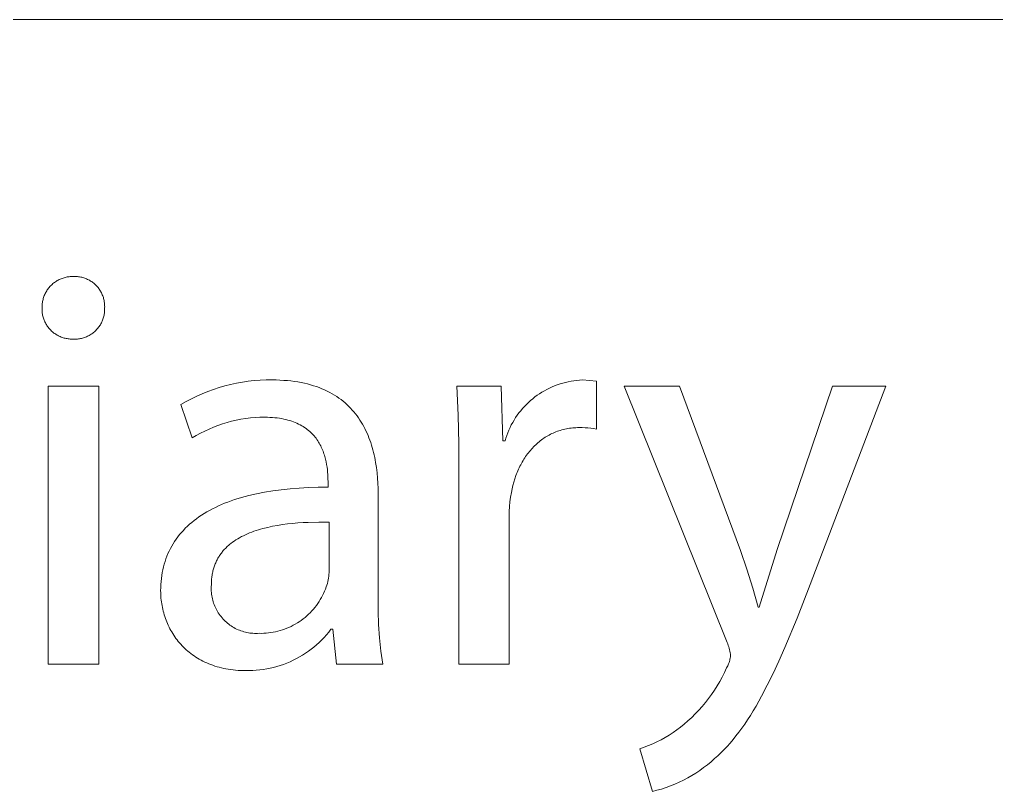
# Model space of a CAD drawing. Header units: millimetres. Extents: x 1348 to 6197, y -150 to 3238.
# Drawn here: x 5902.2 to 5984.7, y 327 to 392.2 of the extents above; entities that cross this region are included whole.
import ezdxf

# ---------------------------------------------------------------- set-up
doc = ezdxf.new("R2010")
doc.units = ezdxf.units.MM
doc.header["$MEASUREMENT"] = 0
doc.layers.add('Domyślny', color=7, linetype='Continuous', true_color=0x000000)

msp = doc.modelspace()

# ---------------------------------------------------------------- linework, layer by layer
at = {"layer": 'Domyślny', "color": 18, "lineweight": 15, "true_color": 0x000000}
for p, q in [((6192.904, 392.204), (4364.917, 392.204)), ((5905.72, 370.313), (5905.803, 370.346)), ((5905.803, 370.346), (5905.887, 370.375)), ((5905.887, 370.375), (5905.973, 370.401)), ((5905.973, 370.401), (5906.059, 370.425)), ((5906.059, 370.425), (5906.146, 370.445)), ((5906.146, 370.445), (5906.233, 370.462)), ((5906.233, 370.462), (5906.321, 370.476)), ((5906.321, 370.476), (5906.41, 370.488)), ((5906.41, 370.488), (5906.499, 370.496)), ((5906.499, 370.496), (5906.588, 370.501)), ((5906.588, 370.501), (5906.677, 370.503)), ((5906.677, 370.503), (5906.766, 370.502)), ((5906.766, 370.502), (5906.854, 370.504)), ((5906.854, 370.504), (5906.942, 370.503)), ((5906.942, 370.503), (5907.029, 370.5)), ((5907.029, 370.5), (5907.116, 370.493)), ((5907.116, 370.493), (5907.203, 370.483)), ((5907.203, 370.483), (5907.29, 370.471)), ((5907.29, 370.471), (5907.376, 370.455)), ((5907.376, 370.455), (5907.462, 370.436)), ((5907.462, 370.436), (5907.547, 370.415)), ((5907.547, 370.415), (5907.631, 370.39)), ((5907.631, 370.39), (5907.714, 370.362)), ((5907.714, 370.362), (5907.796, 370.332)), ((5904.609, 369.445), (5904.663, 369.516)), ((5904.663, 369.516), (5904.719, 369.585)), ((5904.719, 369.585), (5904.778, 369.653)), ((5904.778, 369.653), (5904.839, 369.718)), ((5904.839, 369.718), (5904.902, 369.781)), ((5904.902, 369.781), (5904.967, 369.842)), ((5904.967, 369.842), (5905.034, 369.9)), ((5905.034, 369.9), (5905.104, 369.957)), ((5905.104, 369.957), (5905.175, 370.01)), ((5905.175, 370.01), (5905.248, 370.062)), ((5905.248, 370.062), (5905.323, 370.11)), ((5905.323, 370.11), (5905.399, 370.156)), ((5905.399, 370.156), (5905.477, 370.2)), ((5905.477, 370.2), (5905.557, 370.241)), ((5905.557, 370.241), (5905.638, 370.278)), ((5905.638, 370.278), (5905.72, 370.313)), ((5907.796, 370.332), (5907.877, 370.299)), ((5907.877, 370.299), (5907.957, 370.263)), ((5907.957, 370.263), (5908.035, 370.224)), ((5908.035, 370.224), (5908.113, 370.183)), ((5908.113, 370.183), (5908.188, 370.138)), ((5908.188, 370.138), (5908.262, 370.092)), ((5908.262, 370.092), (5908.335, 370.042)), ((5908.335, 370.042), (5908.405, 369.991)), ((5908.405, 369.991), (5908.474, 369.937)), ((5908.474, 369.937), (5908.541, 369.88)), ((5908.541, 369.88), (5908.606, 369.821)), ((5908.606, 369.821), (5908.669, 369.76)), ((5908.669, 369.76), (5908.729, 369.697)), ((5908.729, 369.697), (5908.788, 369.632)), ((5908.788, 369.632), (5908.844, 369.564)), ((5908.844, 369.564), (5908.898, 369.495)), ((5904.219, 368.647), (5904.245, 368.732)), ((5904.245, 368.732), (5904.274, 368.817)), ((5904.274, 368.817), (5904.306, 368.9)), ((5904.306, 368.9), (5904.341, 368.982)), ((5904.341, 368.982), (5904.379, 369.063)), ((5904.379, 369.063), (5904.42, 369.142)), ((5904.42, 369.142), (5904.463, 369.22)), ((5904.463, 369.22), (5904.509, 369.297)), ((5904.509, 369.297), (5904.558, 369.372)), ((5904.558, 369.372), (5904.609, 369.445)), ((5908.898, 369.495), (5908.949, 369.424)), ((5908.949, 369.424), (5908.998, 369.352)), ((5908.998, 369.352), (5909.044, 369.277)), ((5909.044, 369.277), (5909.088, 369.201)), ((5909.088, 369.201), (5909.129, 369.124)), ((5909.129, 369.124), (5909.167, 369.045)), ((5909.167, 369.045), (5909.203, 368.965)), ((5909.203, 368.965), (5909.235, 368.884)), ((5909.235, 368.884), (5909.265, 368.802)), ((5909.265, 368.802), (5909.292, 368.718)), ((5909.292, 368.718), (5909.316, 368.634)), ((5904.117, 367.943), (5904.119, 368.032)), ((5904.118, 367.853), (5904.117, 367.943)), ((5904.119, 368.032), (5904.124, 368.121)), ((5904.124, 368.121), (5904.132, 368.21)), ((5904.132, 368.21), (5904.143, 368.298)), ((5904.143, 368.298), (5904.158, 368.386)), ((5904.158, 368.386), (5904.175, 368.474)), ((5904.175, 368.474), (5904.195, 368.561)), ((5904.195, 368.561), (5904.219, 368.647)), ((5909.316, 368.634), (5909.337, 368.549)), ((5909.337, 368.549), (5909.356, 368.463)), ((5909.356, 368.463), (5909.371, 368.377)), ((5909.371, 368.377), (5909.383, 368.29)), ((5909.383, 368.29), (5909.392, 368.203)), ((5909.392, 368.203), (5909.398, 368.116)), ((5909.398, 368.116), (5909.401, 368.028)), ((5909.402, 367.941), (5909.399, 367.853)), ((5909.401, 368.028), (5909.402, 367.941)), ((5904.116, 367.766), (5904.118, 367.853)), ((5904.117, 367.679), (5904.116, 367.766)), ((5904.121, 367.592), (5904.117, 367.679)), ((5904.128, 367.505), (5904.121, 367.592)), ((5904.137, 367.418), (5904.128, 367.505)), ((5904.15, 367.332), (5904.137, 367.418)), ((5904.166, 367.246), (5904.15, 367.332)), ((5904.185, 367.161), (5904.166, 367.246)), ((5904.207, 367.076), (5904.185, 367.161)), ((5904.231, 366.992), (5904.207, 367.076)), ((5909.312, 367.074), (5909.287, 366.99)), ((5909.334, 367.158), (5909.312, 367.074)), ((5909.352, 367.244), (5909.334, 367.158)), ((5909.368, 367.33), (5909.352, 367.244)), ((5909.381, 367.417), (5909.368, 367.33)), ((5909.39, 367.504), (5909.381, 367.417)), ((5909.397, 367.591), (5909.39, 367.504)), ((5909.4, 367.678), (5909.397, 367.591)), ((5909.399, 367.853), (5909.401, 367.766)), ((5909.401, 367.766), (5909.4, 367.678)), ((5904.259, 366.909), (5904.231, 366.992)), ((5904.289, 366.828), (5904.259, 366.909)), ((5904.322, 366.747), (5904.289, 366.828)), ((5904.358, 366.667), (5904.322, 366.747)), ((5904.397, 366.589), (5904.358, 366.667)), ((5904.438, 366.512), (5904.397, 366.589)), ((5904.482, 366.437), (5904.438, 366.512)), ((5904.529, 366.363), (5904.482, 366.437)), ((5904.578, 366.291), (5904.529, 366.363)), ((5904.629, 366.22), (5904.578, 366.291)), ((5904.683, 366.152), (5904.629, 366.22)), ((5908.89, 366.215), (5908.836, 366.146)), ((5908.941, 366.286), (5908.89, 366.215)), ((5908.99, 366.358), (5908.941, 366.286)), ((5909.037, 366.432), (5908.99, 366.358)), ((5909.081, 366.508), (5909.037, 366.432)), ((5909.122, 366.585), (5909.081, 366.508)), ((5909.161, 366.664), (5909.122, 366.585)), ((5909.197, 366.743), (5909.161, 366.664)), ((5909.23, 366.824), (5909.197, 366.743)), ((5909.26, 366.907), (5909.23, 366.824)), ((5909.287, 366.99), (5909.26, 366.907)), ((5904.739, 366.085), (5904.683, 366.152)), ((5904.798, 366.02), (5904.739, 366.085)), ((5904.859, 365.958), (5904.798, 366.02)), ((5904.922, 365.897), (5904.859, 365.958)), ((5904.987, 365.839), (5904.922, 365.897)), ((5905.053, 365.783), (5904.987, 365.839)), ((5905.122, 365.729), (5905.053, 365.783)), ((5905.193, 365.678), (5905.122, 365.729)), ((5905.265, 365.629), (5905.193, 365.678)), ((5905.339, 365.583), (5905.265, 365.629)), ((5905.415, 365.539), (5905.339, 365.583)), ((5905.492, 365.498), (5905.415, 365.539)), ((5905.57, 365.46), (5905.492, 365.498)), ((5905.65, 365.424), (5905.57, 365.46)), ((5905.731, 365.391), (5905.65, 365.424)), ((5905.812, 365.361), (5905.731, 365.391)), ((5907.867, 365.416), (5907.786, 365.383)), ((5907.947, 365.452), (5907.867, 365.416)), ((5908.026, 365.49), (5907.947, 365.452)), ((5908.103, 365.531), (5908.026, 365.49)), ((5908.178, 365.575), (5908.103, 365.531)), ((5908.253, 365.622), (5908.178, 365.575)), ((5908.325, 365.67), (5908.253, 365.622)), ((5908.396, 365.722), (5908.325, 365.67)), ((5908.465, 365.776), (5908.396, 365.722)), ((5908.532, 365.832), (5908.465, 365.776)), ((5908.597, 365.891), (5908.532, 365.832)), ((5908.66, 365.951), (5908.597, 365.891)), ((5908.721, 366.014), (5908.66, 365.951)), ((5908.779, 366.079), (5908.721, 366.014)), ((5908.836, 366.146), (5908.779, 366.079)), ((5905.895, 365.334), (5905.812, 365.361)), ((5905.979, 365.309), (5905.895, 365.334)), ((5906.064, 365.288), (5905.979, 365.309)), ((5906.149, 365.27), (5906.064, 365.288)), ((5906.235, 365.254), (5906.149, 365.27)), ((5906.321, 365.241), (5906.235, 365.254)), ((5906.408, 365.232), (5906.321, 365.241)), ((5906.495, 365.225), (5906.408, 365.232)), ((5906.582, 365.222), (5906.495, 365.225)), ((5906.67, 365.221), (5906.582, 365.222)), ((5906.757, 365.216), (5906.67, 365.221)), ((5906.844, 365.213), (5906.757, 365.216)), ((5906.932, 365.213), (5906.844, 365.213)), ((5907.019, 365.217), (5906.932, 365.213)), ((5907.107, 365.223), (5907.019, 365.217)), ((5907.194, 365.233), (5907.107, 365.223)), ((5907.28, 365.246), (5907.194, 365.233)), ((5907.366, 365.261), (5907.28, 365.246)), ((5907.452, 365.28), (5907.366, 365.261)), ((5907.537, 365.301), (5907.452, 365.28)), ((5907.621, 365.325), (5907.537, 365.301)), ((5907.704, 365.353), (5907.621, 365.325)), ((5907.786, 365.383), (5907.704, 365.353)), ((5919.546, 361.264), (5920.036, 361.387)), ((5920.036, 361.387), (5920.529, 361.494)), ((5920.529, 361.494), (5921.027, 361.583)), ((5921.027, 361.583), (5921.527, 361.654)), ((5921.527, 361.654), (5922.029, 361.709)), ((5922.029, 361.709), (5922.533, 361.746)), ((5922.533, 361.746), (5923.037, 361.765)), ((5923.037, 361.765), (5923.543, 361.767)), ((5923.543, 361.767), (5923.875, 361.764)), ((5923.875, 361.764), (5924.201, 361.753)), ((5924.201, 361.753), (5924.518, 361.735)), ((5924.518, 361.735), (5924.827, 361.711)), ((5924.827, 361.711), (5925.129, 361.68)), ((5925.129, 361.68), (5925.424, 361.642)), ((5925.424, 361.642), (5925.711, 361.598)), ((5925.711, 361.598), (5925.99, 361.548)), ((5925.99, 361.548), (5926.262, 361.491)), ((5926.262, 361.491), (5926.528, 361.428)), ((5926.528, 361.428), (5926.786, 361.359)), ((5926.786, 361.359), (5927.037, 361.284)), ((5927.037, 361.284), (5927.281, 361.204)), ((5947.172, 361.179), (5947.394, 361.271)), ((5947.394, 361.271), (5947.618, 361.356)), ((5947.618, 361.356), (5947.845, 361.433)), ((5947.845, 361.433), (5948.075, 361.502)), ((5948.075, 361.502), (5948.307, 361.563)), ((5948.307, 361.563), (5948.541, 361.617)), ((5948.541, 361.617), (5948.776, 361.662)), ((5948.776, 361.662), (5949.013, 361.7)), ((5949.013, 361.7), (5949.251, 361.729)), ((5949.251, 361.729), (5949.49, 361.751)), ((5949.49, 361.751), (5949.73, 361.764)), ((5949.73, 361.764), (5950.925, 361.651)), ((5950.925, 361.651), (5950.925, 357.614)), ((5904.635, 361.249), (5908.914, 361.249)), ((5904.635, 337.753), (5904.635, 361.249)), ((5908.914, 361.249), (5908.914, 337.753)), ((5917.177, 360.397), (5917.638, 360.603)), ((5917.638, 360.603), (5918.106, 360.793)), ((5918.106, 360.793), (5918.58, 360.966)), ((5918.58, 360.966), (5919.06, 361.124)), ((5919.06, 361.124), (5919.546, 361.264)), ((5927.281, 361.204), (5927.518, 361.118)), ((5927.518, 361.118), (5927.748, 361.026)), ((5927.748, 361.026), (5927.972, 360.929)), ((5927.972, 360.929), (5928.189, 360.826)), ((5928.189, 360.826), (5928.4, 360.719)), ((5928.4, 360.719), (5928.604, 360.606)), ((5928.604, 360.606), (5928.802, 360.488)), ((5928.802, 360.488), (5928.993, 360.366)), ((5939.244, 358.805), (5939.121, 361.247)), ((5939.121, 361.247), (5942.883, 361.247)), ((5942.883, 361.247), (5943.012, 356.629)), ((5945.728, 360.331), (5945.921, 360.472)), ((5945.921, 360.472), (5946.119, 360.608)), ((5946.119, 360.608), (5946.322, 360.736)), ((5946.322, 360.736), (5946.529, 360.858)), ((5946.529, 360.858), (5946.74, 360.972)), ((5946.74, 360.972), (5946.954, 361.079)), ((5946.954, 361.079), (5947.172, 361.179)), ((5961.959, 339.594), (5953.271, 361.249)), ((5953.271, 361.249), (5957.922, 361.249)), ((5957.922, 361.249), (5963.073, 347.361)), ((5966.19, 347.458), (5970.856, 361.249)), ((5975.362, 361.249), (5968.967, 344.503)), ((5970.856, 361.249), (5975.362, 361.249)), ((5915.84, 359.684), (5916.277, 359.937)), ((5916.793, 356.874), (5915.84, 359.684)), ((5916.277, 359.937), (5916.723, 360.175)), ((5916.723, 360.175), (5917.177, 360.397)), ((5928.993, 360.366), (5929.179, 360.239)), ((5929.179, 360.239), (5929.358, 360.107)), ((5929.358, 360.107), (5929.531, 359.97)), ((5929.531, 359.97), (5929.698, 359.83)), ((5929.698, 359.83), (5929.86, 359.685)), ((5929.86, 359.685), (5930.015, 359.535)), ((5944.839, 359.527), (5945.006, 359.7)), ((5945.006, 359.7), (5945.178, 359.867)), ((5945.178, 359.867), (5945.356, 360.028)), ((5945.356, 360.028), (5945.539, 360.182)), ((5945.539, 360.182), (5945.728, 360.331)), ((5930.015, 359.535), (5930.165, 359.382)), ((5930.165, 359.382), (5930.31, 359.225)), ((5930.31, 359.225), (5930.449, 359.064)), ((5930.449, 359.064), (5930.582, 358.899)), ((5930.582, 358.899), (5930.71, 358.731)), ((5939.309, 356.361), (5939.244, 358.805)), ((5944.234, 358.784), (5944.375, 358.977)), ((5944.375, 358.977), (5944.524, 359.166)), ((5944.524, 359.166), (5944.678, 359.349)), ((5944.678, 359.349), (5944.839, 359.527)), ((5919.346, 358.056), (5918.965, 357.925)), ((5919.731, 358.173), (5919.346, 358.056)), ((5920.121, 358.276), (5919.731, 358.173)), ((5920.513, 358.367), (5920.121, 358.276)), ((5920.909, 358.443), (5920.513, 358.367)), ((5921.307, 358.506), (5920.909, 358.443)), ((5921.706, 358.555), (5921.307, 358.506)), ((5922.108, 358.59), (5921.706, 358.555)), ((5922.51, 358.611), (5922.108, 358.59)), ((5922.913, 358.618), (5922.51, 358.611)), ((5923.135, 358.616), (5922.913, 358.618)), ((5923.352, 358.608), (5923.135, 358.616)), ((5923.562, 358.596), (5923.352, 358.608)), ((5923.766, 358.579), (5923.562, 358.596)), ((5923.964, 358.557), (5923.766, 358.579)), ((5924.156, 358.53), (5923.964, 358.557)), ((5924.343, 358.5), (5924.156, 358.53)), ((5924.524, 358.465), (5924.343, 358.5)), ((5924.699, 358.425), (5924.524, 358.465)), ((5924.869, 358.382), (5924.699, 358.425)), ((5925.034, 358.335), (5924.869, 358.382)), ((5925.193, 358.284), (5925.034, 358.335)), ((5925.347, 358.229), (5925.193, 358.284)), ((5925.496, 358.17), (5925.347, 358.229)), ((5925.639, 358.108), (5925.496, 358.17)), ((5925.778, 358.043), (5925.639, 358.108)), ((5925.912, 357.974), (5925.778, 358.043)), ((5926.041, 357.903), (5925.912, 357.974)), ((5930.71, 358.731), (5930.833, 358.56)), ((5930.833, 358.56), (5930.951, 358.385)), ((5930.951, 358.385), (5931.063, 358.206)), ((5931.063, 358.206), (5931.171, 358.025)), ((5931.171, 358.025), (5931.274, 357.841)), ((5943.735, 357.965), (5943.849, 358.176)), ((5943.849, 358.176), (5943.97, 358.383)), ((5943.97, 358.383), (5944.099, 358.585)), ((5944.099, 358.585), (5944.234, 358.784)), ((5917.492, 357.275), (5917.139, 357.08)), ((5917.851, 357.456), (5917.492, 357.275)), ((5918.217, 357.625), (5917.851, 357.456)), ((5918.588, 357.782), (5918.217, 357.625)), ((5918.965, 357.925), (5918.588, 357.782)), ((5926.165, 357.828), (5926.041, 357.903)), ((5926.285, 357.75), (5926.165, 357.828)), ((5926.4, 357.67), (5926.285, 357.75)), ((5926.511, 357.586), (5926.4, 357.67)), ((5926.617, 357.501), (5926.511, 357.586)), ((5926.719, 357.412), (5926.617, 357.501)), ((5926.816, 357.322), (5926.719, 357.412)), ((5926.91, 357.229), (5926.816, 357.322)), ((5927, 357.134), (5926.91, 357.229)), ((5931.274, 357.841), (5931.371, 357.654)), ((5931.371, 357.654), (5931.464, 357.464)), ((5931.464, 357.464), (5931.553, 357.271)), ((5931.553, 357.271), (5931.637, 357.076)), ((5943.352, 357.086), (5943.436, 357.31)), ((5943.436, 357.31), (5943.529, 357.532)), ((5943.529, 357.532), (5943.628, 357.75)), ((5943.628, 357.75), (5943.735, 357.965)), ((5947.037, 357.177), (5946.924, 357.117)), ((5947.152, 357.233), (5947.037, 357.177)), ((5947.268, 357.287), (5947.152, 357.233)), ((5947.386, 357.337), (5947.268, 357.287)), ((5947.505, 357.385), (5947.386, 357.337)), ((5947.626, 357.43), (5947.505, 357.385)), ((5947.748, 357.473), (5947.626, 357.43)), ((5947.872, 357.512), (5947.748, 357.473)), ((5947.998, 357.548), (5947.872, 357.512)), ((5948.125, 357.581), (5947.998, 357.548)), ((5948.253, 357.612), (5948.125, 357.581)), ((5948.383, 357.639), (5948.253, 357.612)), ((5948.514, 357.663), (5948.383, 357.639)), ((5948.647, 357.684), (5948.514, 357.663)), ((5948.781, 357.702), (5948.647, 357.684)), ((5948.916, 357.717), (5948.781, 357.702)), ((5949.053, 357.728), (5948.916, 357.717)), ((5949.191, 357.736), (5949.053, 357.728)), ((5949.331, 357.741), (5949.191, 357.736)), ((5949.471, 357.743), (5949.331, 357.741)), ((5949.715, 357.741), (5949.471, 357.743)), ((5949.958, 357.731), (5949.715, 357.741)), ((5950.201, 357.713), (5949.958, 357.731)), ((5950.443, 357.687), (5950.201, 357.713)), ((5950.685, 357.654), (5950.443, 357.687)), ((5950.925, 357.614), (5950.685, 357.654)), ((5917.139, 357.08), (5916.793, 356.874)), ((5927.085, 357.037), (5927, 357.134)), ((5927.167, 356.939), (5927.085, 357.037)), ((5927.245, 356.838), (5927.167, 356.939)), ((5927.319, 356.736), (5927.245, 356.838)), ((5927.39, 356.632), (5927.319, 356.736)), ((5927.457, 356.527), (5927.39, 356.632)), ((5927.521, 356.42), (5927.457, 356.527)), ((5927.581, 356.313), (5927.521, 356.42)), ((5931.637, 357.076), (5931.716, 356.879)), ((5931.716, 356.879), (5931.791, 356.679)), ((5931.791, 356.679), (5931.861, 356.477)), ((5931.861, 356.477), (5931.927, 356.273)), ((5939.314, 353.916), (5939.309, 356.361)), ((5943.012, 356.629), (5943.206, 356.629)), ((5943.206, 356.629), (5943.275, 356.859)), ((5943.275, 356.859), (5943.352, 357.086)), ((5945.884, 356.382), (5945.79, 356.295)), ((5945.981, 356.467), (5945.884, 356.382)), ((5946.079, 356.549), (5945.981, 356.467)), ((5946.179, 356.629), (5946.079, 356.549)), ((5946.28, 356.707), (5946.179, 356.629)), ((5946.383, 356.782), (5946.28, 356.707)), ((5946.488, 356.854), (5946.383, 356.782)), ((5946.595, 356.924), (5946.488, 356.854)), ((5946.703, 356.991), (5946.595, 356.924)), ((5946.813, 357.056), (5946.703, 356.991)), ((5946.924, 357.117), (5946.813, 357.056)), ((5927.638, 356.204), (5927.581, 356.313)), ((5927.692, 356.094), (5927.638, 356.204)), ((5927.743, 355.984), (5927.692, 356.094)), ((5927.791, 355.873), (5927.743, 355.984)), ((5927.835, 355.761), (5927.791, 355.873)), ((5927.877, 355.648), (5927.835, 355.761)), ((5927.917, 355.536), (5927.877, 355.648)), ((5927.953, 355.423), (5927.917, 355.536)), ((5931.927, 356.273), (5931.989, 356.067)), ((5931.989, 356.067), (5932.047, 355.859)), ((5932.047, 355.859), (5932.101, 355.65)), ((5932.101, 355.65), (5932.151, 355.438)), ((5945.097, 355.514), (5945.019, 355.406)), ((5945.178, 355.619), (5945.097, 355.514)), ((5945.259, 355.722), (5945.178, 355.619)), ((5945.343, 355.823), (5945.259, 355.722)), ((5945.429, 355.922), (5945.343, 355.823)), ((5945.517, 356.019), (5945.429, 355.922)), ((5945.606, 356.113), (5945.517, 356.019)), ((5945.697, 356.205), (5945.606, 356.113)), ((5945.79, 356.295), (5945.697, 356.205)), ((5927.987, 355.31), (5927.953, 355.423)), ((5928.019, 355.196), (5927.987, 355.31)), ((5928.048, 355.083), (5928.019, 355.196)), ((5928.075, 354.97), (5928.048, 355.083)), ((5928.099, 354.858), (5928.075, 354.97)), ((5928.142, 354.634), (5928.099, 354.858)), ((5932.151, 355.438), (5932.198, 355.226)), ((5932.198, 355.226), (5932.24, 355.012)), ((5932.24, 355.012), (5932.279, 354.797)), ((5932.279, 354.797), (5932.346, 354.363)), ((5944.59, 354.718), (5944.525, 354.596)), ((5944.656, 354.838), (5944.59, 354.718)), ((5944.725, 354.955), (5944.656, 354.838)), ((5944.796, 355.071), (5944.725, 354.955)), ((5944.868, 355.185), (5944.796, 355.071)), ((5944.943, 355.296), (5944.868, 355.185)), ((5945.019, 355.406), (5944.943, 355.296)), ((5928.177, 354.413), (5928.142, 354.634)), ((5928.205, 354.195), (5928.177, 354.413)), ((5928.226, 353.982), (5928.205, 354.195)), ((5928.241, 353.774), (5928.226, 353.982)), ((5932.346, 354.363), (5932.399, 353.926)), ((5932.399, 353.926), (5932.439, 353.486)), ((5939.314, 337.752), (5939.314, 353.916)), ((5944.231, 353.961), (5944.178, 353.829)), ((5944.286, 354.092), (5944.231, 353.961)), ((5944.342, 354.221), (5944.286, 354.092)), ((5944.401, 354.348), (5944.342, 354.221)), ((5944.462, 354.473), (5944.401, 354.348)), ((5944.525, 354.596), (5944.462, 354.473)), ((5928.251, 353.573), (5928.241, 353.774)), ((5928.256, 353.379), (5928.251, 353.573)), ((5928.258, 353.193), (5928.256, 353.379)), ((5928.258, 352.708), (5928.258, 353.193)), ((5932.439, 353.486), (5932.467, 353.044)), ((5932.467, 353.044), (5932.483, 352.601)), ((5943.946, 353.143), (5943.869, 352.857)), ((5944.033, 353.422), (5943.946, 353.143)), ((5944.128, 353.695), (5944.033, 353.422)), ((5944.178, 353.829), (5944.128, 353.695)), ((5922.228, 352.161), (5922.897, 352.292)), ((5922.897, 352.292), (5923.59, 352.406)), ((5923.59, 352.406), (5924.308, 352.501)), ((5924.308, 352.501), (5925.05, 352.579)), ((5925.05, 352.579), (5925.816, 352.639)), ((5925.816, 352.639), (5926.606, 352.68)), ((5926.606, 352.68), (5927.42, 352.703)), ((5927.42, 352.703), (5928.258, 352.708)), ((5932.483, 352.601), (5932.489, 352.159)), ((5943.739, 352.269), (5943.674, 351.871)), ((5943.799, 352.566), (5943.739, 352.269)), ((5943.869, 352.857), (5943.799, 352.566)), ((5919.532, 351.353), (5919.806, 351.46)), ((5919.806, 351.46), (5920.087, 351.563)), ((5920.087, 351.563), (5920.374, 351.661)), ((5920.374, 351.661), (5920.667, 351.755)), ((5920.667, 351.755), (5920.967, 351.845)), ((5920.967, 351.845), (5921.273, 351.93)), ((5921.273, 351.93), (5921.585, 352.012)), ((5921.585, 352.012), (5922.228, 352.161)), ((5932.489, 352.159), (5932.489, 343.375)), ((5943.622, 351.472), (5943.583, 351.071)), ((5943.674, 351.871), (5943.622, 351.472)), ((5917.796, 350.484), (5918.024, 350.62)), ((5918.024, 350.62), (5918.259, 350.753)), ((5918.259, 350.753), (5918.501, 350.881)), ((5918.501, 350.881), (5918.749, 351.006)), ((5918.749, 351.006), (5919.003, 351.126)), ((5919.003, 351.126), (5919.264, 351.241)), ((5919.264, 351.241), (5919.532, 351.353)), ((5943.557, 350.669), (5943.545, 350.266)), ((5943.583, 351.071), (5943.557, 350.669)), ((5916.566, 349.575), (5916.754, 349.737)), ((5916.754, 349.737), (5916.949, 349.895)), ((5916.949, 349.895), (5917.151, 350.048)), ((5917.151, 350.048), (5917.359, 350.198)), ((5917.359, 350.198), (5917.574, 350.343)), ((5917.574, 350.343), (5917.796, 350.484)), ((5926.15, 349.719), (5925.71, 349.69)), ((5926.592, 349.74), (5926.15, 349.719)), ((5927.477, 349.76), (5926.592, 349.74)), ((5928.355, 349.753), (5927.477, 349.76)), ((5928.355, 345.651), (5928.355, 349.753)), ((5943.545, 350.266), (5943.545, 337.752)), ((5915.882, 348.888), (5916.043, 349.066)), ((5916.043, 349.066), (5916.21, 349.24)), ((5916.21, 349.24), (5916.385, 349.41)), ((5916.385, 349.41), (5916.566, 349.575)), ((5921.817, 348.919), (5921.637, 348.849)), ((5922.001, 348.986), (5921.817, 348.919)), ((5922.188, 349.049), (5922.001, 348.986)), ((5922.377, 349.11), (5922.188, 349.049)), ((5922.57, 349.167), (5922.377, 349.11)), ((5922.765, 349.221), (5922.57, 349.167)), ((5923.164, 349.32), (5922.765, 349.221)), ((5923.571, 349.408), (5923.164, 349.32)), ((5923.987, 349.485), (5923.571, 349.408)), ((5924.41, 349.551), (5923.987, 349.485)), ((5924.838, 349.607), (5924.41, 349.551)), ((5925.272, 349.653), (5924.838, 349.607)), ((5925.71, 349.69), (5925.272, 349.653)), ((5915.181, 347.937), (5915.308, 348.135)), ((5915.308, 348.135), (5915.441, 348.329)), ((5915.441, 348.329), (5915.581, 348.52)), ((5915.581, 348.52), (5915.728, 348.706)), ((5915.728, 348.706), (5915.882, 348.888)), ((5920.329, 348.159), (5920.184, 348.056)), ((5920.478, 348.258), (5920.329, 348.159)), ((5920.632, 348.354), (5920.478, 348.258)), ((5920.789, 348.445), (5920.632, 348.354)), ((5920.951, 348.533), (5920.789, 348.445)), ((5921.117, 348.617), (5920.951, 348.533)), ((5921.287, 348.698), (5921.117, 348.617)), ((5921.46, 348.775), (5921.287, 348.698)), ((5921.637, 348.849), (5921.46, 348.775)), ((5914.747, 347.105), (5914.845, 347.319)), ((5914.845, 347.319), (5914.95, 347.529)), ((5914.95, 347.529), (5915.062, 347.735)), ((5915.062, 347.735), (5915.181, 347.937)), ((5919.362, 347.285), (5919.308, 347.219)), ((5919.417, 347.351), (5919.362, 347.285)), ((5919.474, 347.416), (5919.417, 347.351)), ((5919.532, 347.479), (5919.474, 347.416)), ((5919.592, 347.541), (5919.532, 347.479)), ((5919.652, 347.603), (5919.592, 347.541)), ((5919.715, 347.663), (5919.652, 347.603)), ((5919.778, 347.722), (5919.715, 347.663)), ((5919.843, 347.78), (5919.778, 347.722)), ((5919.908, 347.838), (5919.843, 347.78)), ((5919.975, 347.894), (5919.908, 347.838)), ((5920.044, 347.949), (5919.975, 347.894)), ((5920.184, 348.056), (5920.044, 347.949)), ((5963.073, 347.361), (5963.614, 345.776)), ((5964.672, 342.566), (5966.19, 347.458)), ((5914.426, 346.21), (5914.496, 346.44)), ((5914.496, 346.44), (5914.572, 346.665)), ((5914.572, 346.665), (5914.656, 346.887)), ((5914.656, 346.887), (5914.747, 347.105)), ((5918.847, 346.489), (5918.809, 346.41)), ((5918.886, 346.568), (5918.847, 346.489)), ((5918.927, 346.645), (5918.886, 346.568)), ((5918.969, 346.72), (5918.927, 346.645)), ((5919.013, 346.795), (5918.969, 346.72)), ((5919.059, 346.868), (5919.013, 346.795)), ((5919.106, 346.941), (5919.059, 346.868)), ((5919.154, 347.012), (5919.106, 346.941)), ((5919.204, 347.082), (5919.154, 347.012)), ((5919.255, 347.151), (5919.204, 347.082)), ((5919.308, 347.219), (5919.255, 347.151)), ((5914.261, 345.498), (5914.309, 345.739)), ((5914.309, 345.739), (5914.364, 345.977)), ((5914.364, 345.977), (5914.426, 346.21)), ((5918.542, 345.642), (5918.521, 345.55)), ((5918.565, 345.732), (5918.542, 345.642)), ((5918.59, 345.821), (5918.565, 345.732)), ((5918.616, 345.909), (5918.59, 345.821)), ((5918.644, 345.995), (5918.616, 345.909)), ((5918.674, 346.081), (5918.644, 345.995)), ((5918.705, 346.165), (5918.674, 346.081)), ((5918.738, 346.248), (5918.705, 346.165)), ((5918.773, 346.33), (5918.738, 346.248)), ((5918.809, 346.41), (5918.773, 346.33)), ((5928.348, 345.498), (5928.355, 345.651)), ((5963.614, 345.776), (5964.114, 344.177)), ((5914.162, 344.752), (5914.187, 345.005)), ((5914.187, 345.005), (5914.221, 345.253)), ((5914.221, 345.253), (5914.261, 345.498)), ((5918.416, 344.771), (5918.411, 344.667)), ((5918.423, 344.873), (5918.416, 344.771)), ((5918.431, 344.973), (5918.423, 344.873)), ((5918.442, 345.073), (5918.431, 344.973)), ((5918.454, 345.171), (5918.442, 345.073)), ((5918.468, 345.267), (5918.454, 345.171)), ((5918.484, 345.363), (5918.468, 345.267)), ((5918.502, 345.457), (5918.484, 345.363)), ((5918.521, 345.55), (5918.502, 345.457)), ((5928.239, 344.738), (5928.271, 344.888)), ((5928.271, 344.888), (5928.298, 345.04)), ((5928.298, 345.04), (5928.32, 345.192)), ((5928.32, 345.192), (5928.337, 345.345)), ((5928.337, 345.345), (5928.348, 345.498)), ((5914.128, 343.972), (5914.132, 344.236)), ((5914.13, 343.813), (5914.128, 343.972)), ((5914.132, 344.236), (5914.143, 344.496)), ((5914.143, 344.496), (5914.162, 344.752)), ((5918.399, 344.326), (5918.395, 344.196)), ((5918.395, 344.196), (5918.395, 344.065)), ((5918.395, 344.065), (5918.4, 343.935)), ((5918.408, 344.456), (5918.399, 344.326)), ((5918.409, 344.562), (5918.408, 344.456)), ((5918.411, 344.667), (5918.409, 344.562)), ((5927.969, 343.923), (5928.044, 344.108)), ((5928.044, 344.108), (5928.112, 344.295)), ((5928.112, 344.295), (5928.16, 344.441)), ((5928.16, 344.441), (5928.202, 344.589)), ((5928.202, 344.589), (5928.239, 344.738)), ((5964.114, 344.177), (5964.575, 342.566)), ((5968.967, 344.503), (5967.858, 341.661)), ((5914.135, 343.654), (5914.13, 343.813)), ((5914.144, 343.496), (5914.135, 343.654)), ((5914.157, 343.337), (5914.144, 343.496)), ((5914.173, 343.179), (5914.157, 343.337)), ((5914.193, 343.022), (5914.173, 343.179)), ((5918.4, 343.935), (5918.41, 343.805)), ((5918.41, 343.805), (5918.424, 343.675)), ((5918.424, 343.675), (5918.442, 343.546)), ((5918.442, 343.546), (5918.465, 343.418)), ((5918.465, 343.418), (5918.492, 343.29)), ((5918.492, 343.29), (5918.524, 343.164)), ((5918.524, 343.164), (5918.559, 343.038)), ((5927.502, 343.045), (5927.607, 343.214)), ((5927.607, 343.214), (5927.707, 343.387)), ((5927.707, 343.387), (5927.8, 343.562)), ((5927.8, 343.562), (5927.887, 343.741)), ((5927.887, 343.741), (5927.969, 343.923)), ((5932.489, 343.375), (5932.489, 342.247)), ((5914.216, 342.865), (5914.193, 343.022)), ((5914.242, 342.708), (5914.216, 342.865)), ((5914.273, 342.553), (5914.242, 342.708)), ((5914.306, 342.397), (5914.273, 342.553)), ((5914.344, 342.243), (5914.306, 342.397)), ((5918.559, 343.038), (5918.6, 342.914)), ((5918.6, 342.914), (5918.644, 342.791)), ((5918.644, 342.791), (5918.693, 342.67)), ((5918.693, 342.67), (5918.746, 342.551)), ((5918.746, 342.551), (5918.803, 342.434)), ((5918.803, 342.434), (5918.864, 342.319)), ((5918.864, 342.319), (5918.929, 342.205)), ((5926.893, 342.258), (5927.025, 342.407)), ((5927.025, 342.407), (5927.153, 342.56)), ((5927.153, 342.56), (5927.274, 342.718)), ((5927.274, 342.718), (5927.391, 342.879)), ((5927.391, 342.879), (5927.502, 343.045)), ((5964.575, 342.566), (5964.672, 342.566)), ((5914.385, 342.09), (5914.344, 342.243)), ((5914.429, 341.937), (5914.385, 342.09)), ((5914.477, 341.786), (5914.429, 341.937)), ((5914.528, 341.636), (5914.477, 341.786)), ((5914.583, 341.487), (5914.528, 341.636)), ((5914.642, 341.339), (5914.583, 341.487)), ((5918.929, 342.205), (5918.997, 342.095)), ((5918.997, 342.095), (5919.07, 341.986)), ((5919.07, 341.986), (5919.146, 341.88)), ((5919.146, 341.88), (5919.226, 341.777)), ((5919.226, 341.777), (5919.309, 341.677)), ((5919.309, 341.677), (5919.396, 341.579)), ((5919.396, 341.579), (5919.486, 341.485)), ((5919.486, 341.485), (5919.579, 341.394)), ((5925.999, 341.467), (5926.159, 341.586)), ((5926.159, 341.586), (5926.315, 341.71)), ((5926.315, 341.71), (5926.466, 341.839)), ((5926.466, 341.839), (5926.613, 341.974)), ((5926.613, 341.974), (5926.755, 342.114)), ((5926.755, 342.114), (5926.893, 342.258)), ((5932.489, 342.247), (5932.528, 341.119)), ((5967.858, 341.661), (5966.82, 339.16)), ((5914.704, 341.192), (5914.642, 341.339)), ((5914.77, 341.047), (5914.704, 341.192)), ((5914.839, 340.904), (5914.77, 341.047)), ((5914.911, 340.762), (5914.839, 340.904)), ((5914.987, 340.622), (5914.911, 340.762)), ((5919.579, 341.394), (5919.676, 341.306)), ((5919.676, 341.306), (5919.775, 341.221)), ((5919.775, 341.221), (5919.877, 341.14)), ((5919.877, 341.14), (5919.982, 341.063)), ((5919.982, 341.063), (5920.09, 340.989)), ((5920.09, 340.989), (5920.2, 340.919)), ((5920.2, 340.919), (5920.312, 340.853)), ((5920.312, 340.853), (5920.427, 340.79)), ((5920.427, 340.79), (5920.543, 340.732)), ((5920.543, 340.732), (5920.662, 340.678)), ((5920.662, 340.678), (5920.783, 340.628)), ((5924.216, 340.6), (5924.406, 340.659)), ((5924.406, 340.659), (5924.595, 340.724)), ((5924.595, 340.724), (5924.781, 340.795)), ((5924.781, 340.795), (5924.964, 340.873)), ((5924.964, 340.873), (5925.145, 340.957)), ((5925.145, 340.957), (5925.322, 341.047)), ((5925.322, 341.047), (5925.497, 341.144)), ((5925.497, 341.144), (5925.668, 341.245)), ((5925.668, 341.245), (5925.836, 341.353)), ((5925.836, 341.353), (5925.999, 341.467)), ((5928.5, 340.71), (5928.318, 340.476)), ((5928.662, 340.71), (5928.5, 340.71)), ((5928.984, 337.755), (5928.662, 340.71)), ((5932.528, 341.119), (5932.605, 339.994)), ((5915.067, 340.483), (5914.987, 340.622)), ((5915.15, 340.346), (5915.067, 340.483)), ((5915.237, 340.211), (5915.15, 340.346)), ((5915.327, 340.078), (5915.237, 340.211)), ((5915.421, 339.947), (5915.327, 340.078)), ((5915.518, 339.818), (5915.421, 339.947)), ((5920.783, 340.628), (5920.905, 340.582)), ((5920.905, 340.582), (5921.028, 340.54)), ((5921.028, 340.54), (5921.153, 340.502)), ((5921.153, 340.502), (5921.279, 340.469)), ((5921.279, 340.469), (5921.407, 340.441)), ((5921.407, 340.441), (5921.535, 340.416)), ((5921.535, 340.416), (5921.664, 340.396)), ((5921.664, 340.396), (5921.793, 340.381)), ((5921.793, 340.381), (5921.923, 340.37)), ((5921.923, 340.37), (5922.053, 340.363)), ((5922.053, 340.363), (5922.184, 340.361)), ((5922.184, 340.361), (5922.314, 340.364)), ((5922.314, 340.364), (5922.445, 340.371)), ((5922.445, 340.371), (5922.644, 340.369)), ((5922.644, 340.369), (5922.843, 340.375)), ((5922.843, 340.375), (5923.042, 340.387)), ((5923.042, 340.387), (5923.24, 340.406)), ((5923.24, 340.406), (5923.438, 340.431)), ((5923.438, 340.431), (5923.634, 340.463)), ((5923.634, 340.463), (5923.83, 340.502)), ((5923.83, 340.502), (5924.024, 340.548)), ((5924.024, 340.548), (5924.216, 340.6)), ((5927.931, 340.028), (5927.726, 339.814)), ((5928.128, 340.249), (5927.931, 340.028)), ((5928.318, 340.476), (5928.128, 340.249)), ((5932.605, 339.994), (5932.722, 338.872)), ((5915.618, 339.692), (5915.518, 339.818)), ((5915.722, 339.567), (5915.618, 339.692)), ((5915.83, 339.445), (5915.722, 339.567)), ((5915.941, 339.325), (5915.83, 339.445)), ((5916.055, 339.208), (5915.941, 339.325)), ((5916.173, 339.094), (5916.055, 339.208)), ((5916.295, 338.982), (5916.173, 339.094)), ((5926.838, 339.03), (5926.6, 338.854)), ((5927.07, 339.215), (5926.838, 339.03)), ((5927.295, 339.407), (5927.07, 339.215)), ((5927.514, 339.607), (5927.295, 339.407)), ((5927.726, 339.814), (5927.514, 339.607)), ((5962.007, 339.475), (5961.959, 339.594)), ((5962.052, 339.355), (5962.007, 339.475)), ((5962.093, 339.233), (5962.052, 339.355)), ((5962.129, 339.11), (5962.093, 339.233)), ((5962.162, 338.986), (5962.129, 339.11)), ((5966.82, 339.16), (5966.32, 338.028)), ((5916.42, 338.872), (5916.295, 338.982)), ((5916.548, 338.766), (5916.42, 338.872)), ((5916.68, 338.662), (5916.548, 338.766)), ((5916.815, 338.561), (5916.68, 338.662)), ((5916.954, 338.464), (5916.815, 338.561)), ((5917.096, 338.369), (5916.954, 338.464)), ((5917.242, 338.278), (5917.096, 338.369)), ((5917.391, 338.19), (5917.242, 338.278)), ((5917.544, 338.105), (5917.391, 338.19)), ((5925.593, 338.231), (5925.329, 338.097)), ((5925.853, 338.374), (5925.593, 338.231)), ((5926.107, 338.526), (5925.853, 338.374)), ((5926.357, 338.686), (5926.107, 338.526)), ((5926.6, 338.854), (5926.357, 338.686)), ((5932.722, 338.872), (5932.876, 337.755)), ((5962.19, 338.861), (5962.162, 338.986)), ((5962.172, 338.09), (5962.196, 338.186)), ((5962.214, 338.734), (5962.19, 338.861)), ((5962.196, 338.186), (5962.217, 338.284)), ((5962.234, 338.608), (5962.214, 338.734)), ((5962.217, 338.284), (5962.235, 338.382)), ((5962.249, 338.48), (5962.234, 338.608)), ((5962.235, 338.382), (5962.249, 338.48)), ((5908.914, 337.753), (5904.635, 337.753)), ((5917.7, 338.023), (5917.544, 338.105)), ((5917.859, 337.945), (5917.7, 338.023)), ((5918.022, 337.871), (5917.859, 337.945)), ((5918.189, 337.8), (5918.022, 337.871)), ((5918.358, 337.733), (5918.189, 337.8)), ((5918.531, 337.669), (5918.358, 337.733)), ((5918.708, 337.61), (5918.531, 337.669)), ((5918.888, 337.554), (5918.708, 337.61)), ((5919.072, 337.503), (5918.888, 337.554)), ((5919.258, 337.455), (5919.072, 337.503)), ((5919.449, 337.412), (5919.258, 337.455)), ((5919.642, 337.373), (5919.449, 337.412)), ((5919.839, 337.338), (5919.642, 337.373)), ((5923.083, 337.362), (5922.791, 337.314)), ((5923.374, 337.421), (5923.083, 337.362)), ((5923.662, 337.489), (5923.374, 337.421)), ((5923.948, 337.566), (5923.662, 337.489)), ((5924.231, 337.654), (5923.948, 337.566)), ((5924.511, 337.751), (5924.231, 337.654)), ((5924.787, 337.857), (5924.511, 337.751)), ((5925.06, 337.973), (5924.787, 337.857)), ((5925.329, 338.097), (5925.06, 337.973)), ((5932.876, 337.755), (5928.984, 337.755)), ((5943.545, 337.752), (5939.314, 337.752)), ((5961.729, 337.058), (5961.91, 337.447)), ((5961.91, 337.447), (5961.957, 337.534)), ((5961.957, 337.534), (5962.001, 337.624)), ((5962.001, 337.624), (5962.042, 337.714)), ((5962.042, 337.714), (5962.079, 337.807)), ((5962.079, 337.807), (5962.113, 337.9)), ((5962.113, 337.9), (5962.144, 337.995)), ((5962.144, 337.995), (5962.172, 338.09)), ((5966.32, 338.028), (5965.83, 336.972)), ((5920.04, 337.308), (5919.839, 337.338)), ((5920.244, 337.282), (5920.04, 337.308)), ((5920.451, 337.261), (5920.244, 337.282)), ((5920.662, 337.244), (5920.451, 337.261)), ((5920.876, 337.232), (5920.662, 337.244)), ((5921.093, 337.225), (5920.876, 337.232)), ((5921.314, 337.222), (5921.093, 337.225)), ((5921.61, 337.22), (5921.314, 337.222)), ((5921.907, 337.229), (5921.61, 337.22)), ((5922.202, 337.247), (5921.907, 337.229)), ((5922.497, 337.276), (5922.202, 337.247)), ((5922.791, 337.314), (5922.497, 337.276)), ((5961.33, 336.3), (5961.536, 336.676)), ((5961.536, 336.676), (5961.729, 337.058)), ((5965.83, 336.972), (5965.348, 335.987)), ((5960.883, 335.569), (5961.112, 335.931)), ((5961.112, 335.931), (5961.33, 336.3)), ((5965.348, 335.987), (5964.869, 335.071)), ((5960.389, 334.868), (5960.641, 335.215)), ((5960.641, 335.215), (5960.883, 335.569)), ((5964.869, 335.071), (5964.393, 334.219)), ((5959.565, 333.882), (5959.85, 334.202)), ((5959.85, 334.202), (5960.125, 334.531)), ((5960.125, 334.531), (5960.389, 334.868)), ((5964.393, 334.219), (5964.155, 333.817)), ((5958.65, 332.979), (5958.964, 333.27)), ((5958.964, 333.27), (5959.27, 333.571)), ((5959.27, 333.571), (5959.565, 333.882)), ((5963.916, 333.429), (5963.676, 333.056)), ((5964.155, 333.817), (5963.916, 333.429)), ((5957.708, 332.216), (5958.021, 332.452)), ((5958.021, 332.452), (5958.325, 332.699)), ((5958.325, 332.699), (5958.65, 332.979)), ((5963.436, 332.698), (5963.193, 332.352)), ((5963.676, 333.056), (5963.436, 332.698)), ((5956.38, 331.385), (5956.722, 331.576)), ((5956.722, 331.576), (5957.058, 331.778)), ((5957.058, 331.778), (5957.387, 331.992)), ((5957.387, 331.992), (5957.708, 332.216)), ((5962.703, 331.702), (5962.454, 331.395)), ((5962.949, 332.021), (5962.703, 331.702)), ((5963.193, 332.352), (5962.949, 332.021)), ((5954.949, 330.745), (5955.315, 330.886)), ((5955.315, 330.886), (5955.676, 331.04)), ((5955.676, 331.04), (5956.031, 331.206)), ((5956.031, 331.206), (5956.38, 331.385)), ((5961.949, 330.817), (5961.691, 330.545)), ((5962.203, 331.1), (5961.949, 330.817)), ((5962.454, 331.395), (5962.203, 331.1)), ((5954.579, 330.616), (5954.949, 330.745)), ((5955.645, 327.015), (5954.579, 330.616)), ((5961.163, 330.033), (5960.893, 329.792)), ((5961.429, 330.284), (5961.163, 330.033)), ((5961.691, 330.545), (5961.429, 330.284)), ((5960.287, 329.27), (5959.97, 329.025)), ((5960.594, 329.526), (5960.287, 329.27)), ((5960.893, 329.792), (5960.594, 329.526)), ((5958.973, 328.356), (5958.626, 328.157)), ((5959.313, 328.567), (5958.973, 328.356)), ((5959.646, 328.79), (5959.313, 328.567)), ((5959.97, 329.025), (5959.646, 328.79)), ((5957.175, 327.483), (5956.799, 327.346)), ((5957.546, 327.632), (5957.175, 327.483)), ((5957.912, 327.795), (5957.546, 327.632)), ((5958.272, 327.97), (5957.912, 327.795)), ((5958.626, 328.157), (5958.272, 327.97)), ((5956.033, 327.112), (5955.645, 327.015)), ((5956.418, 327.222), (5956.033, 327.112)), ((5956.799, 327.346), (5956.418, 327.222))]:
    msp.add_line(p, q, dxfattribs=at)

doc.saveas('drawing.dxf')
